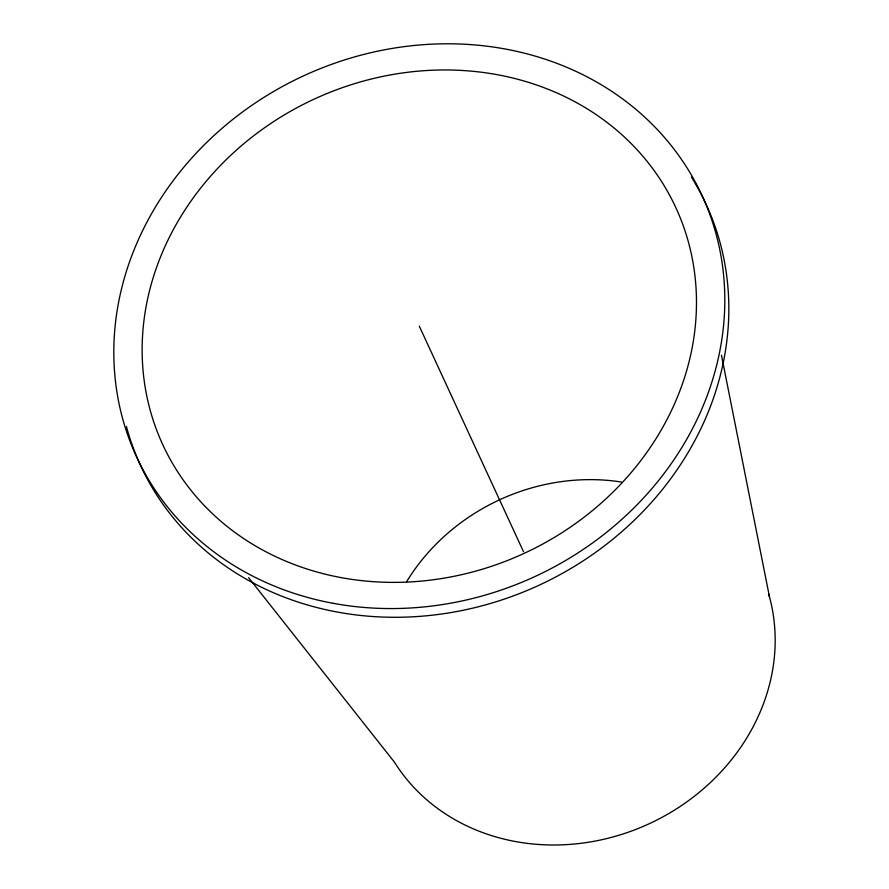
<?xml version="1.0" encoding="UTF-8"?>
<svg xmlns="http://www.w3.org/2000/svg" width="889" height="889" viewBox="0 0 889 889"><rect width="100%" height="100%" fill="white"/><g stroke="black" fill="none" stroke-linecap="round" stroke-linejoin="round"><path stroke-width="1.33" d="M248.609 577.65L394.527 762.251A206.693 183.001 -24.8 0 0 646.959 824.759A206.693 183.001 -24.8 0 0 768.729 594.13M419.308 326.174L523.532 551.747M721.457 355.167L769.452 596.752M406.562 581.817A196.313 173.811 -24.8 0 1 621.322 482.016M691.453 177.189A311.483 275.79 -24.8 0 1 533.511 587.729A311.483 275.79 -24.8 0 1 126.449 426.598M341.232 577.628A282.602 250.22 -24.8 0 0 688.664 242.975A282.602 250.22 -24.8 0 0 228.017 157.909A282.602 250.22 -24.8 0 0 341.232 577.628M333.253 603.331A311.483 275.79 -24.8 0 0 716.19 234.474A311.483 275.79 -24.8 0 0 208.471 140.718A311.483 275.79 -24.8 0 0 333.253 603.331"/></g></svg>
